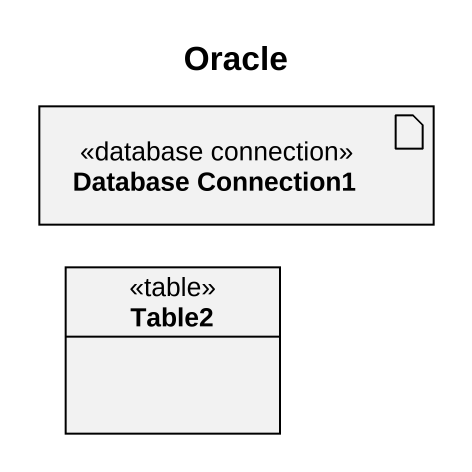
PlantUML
@startuml
title Oracle
allowmixing
hide circle
hide empty members
artifact "Database Connection1" as Database_Connection1 <<database connection>>
class Table2 <<table>>
@enduml
